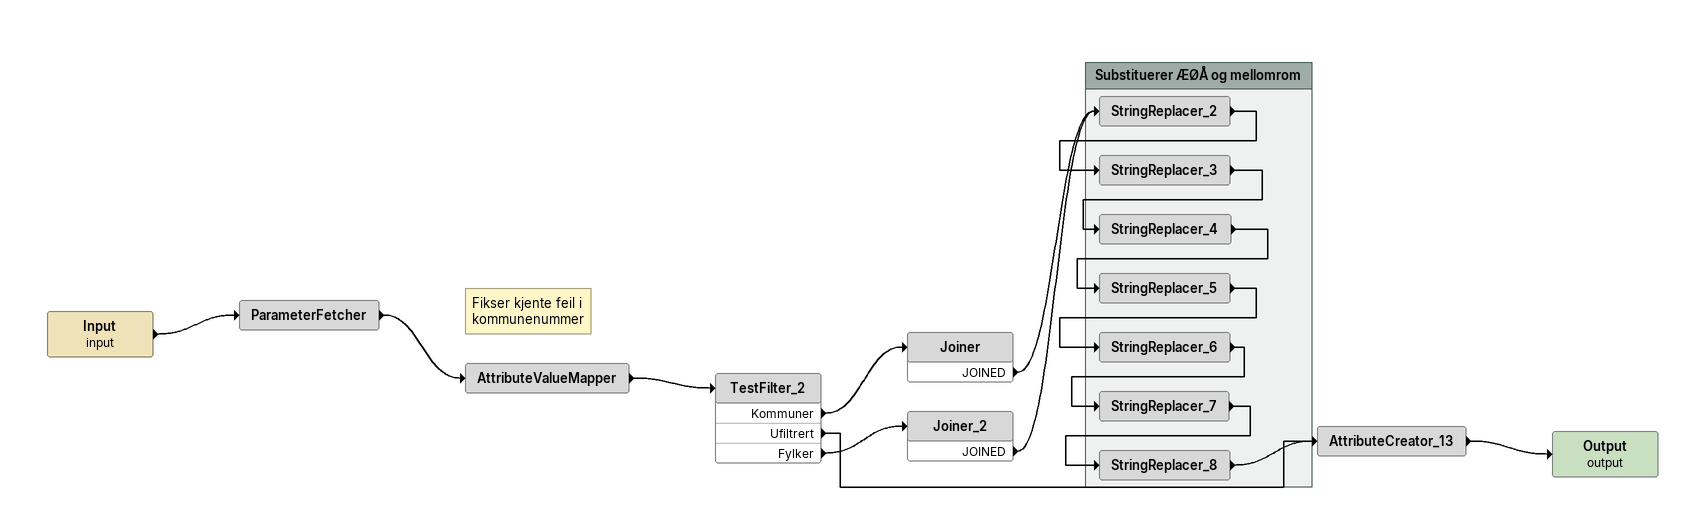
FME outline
Input (input)
    -> ParameterFetcher
ParameterFetcher
    -> AttributeValueMapper
Note: Fikser kjente feil i kommunenummer
AttributeValueMapper
    -> TestFilter_2
TestFilter_2
    Kommuner -> Joiner
    Ufiltrert -> AttributeCreator_13
    Fylker -> Joiner_2
Joiner
    JOINED -> StringReplacer_2
Joiner_2
    JOINED -> StringReplacer_2
AttributeCreator_13
    -> Output (output)
Output (output)

Bookmark: Substituerer ÆØÅ og mellomrom
StringReplacer_2
    -> StringReplacer_3
StringReplacer_3
    -> StringReplacer_4
StringReplacer_4
    -> StringReplacer_5
StringReplacer_5
    -> StringReplacer_6
StringReplacer_6
    -> StringReplacer_7
StringReplacer_7
    -> StringReplacer_8
StringReplacer_8
    -> AttributeCreator_13
